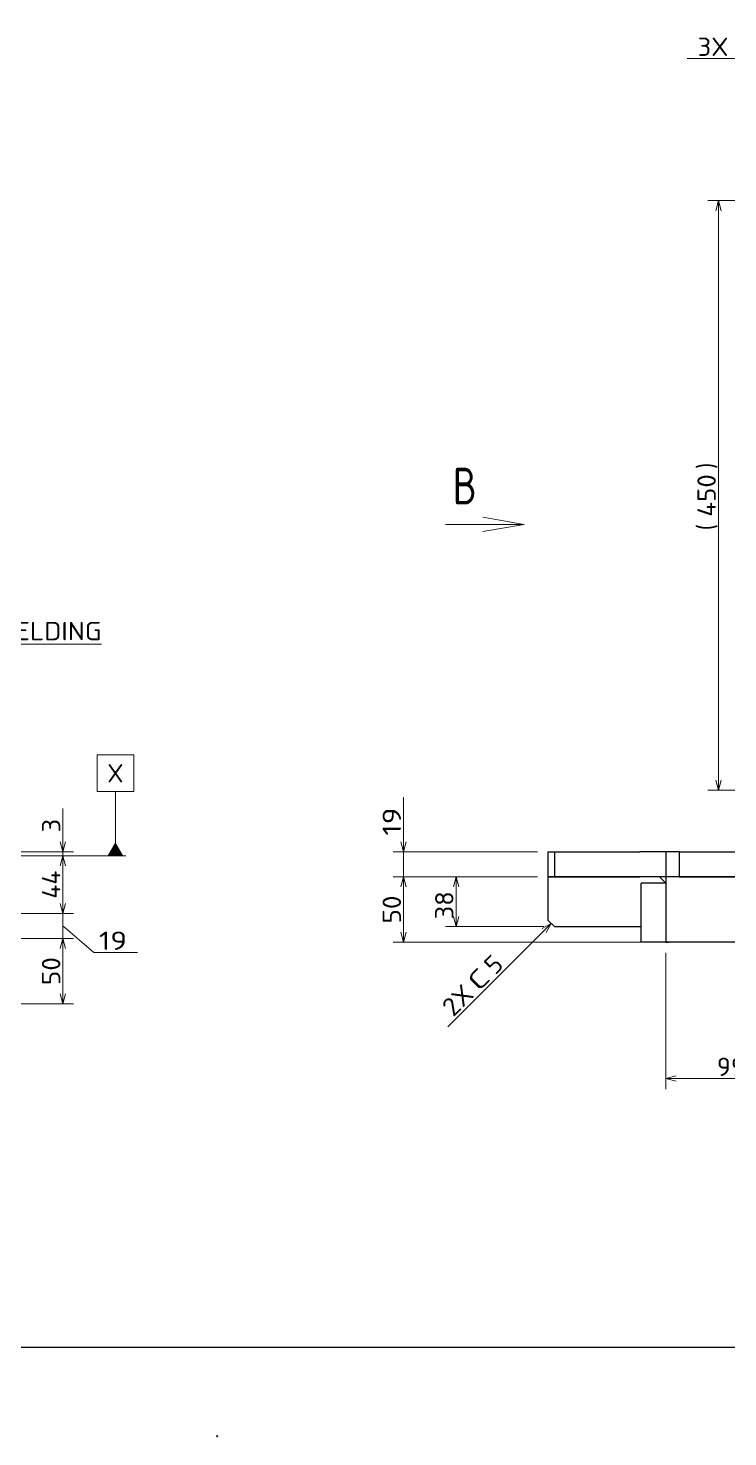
# Model space of a CAD drawing. Extents: x 0 to 1248, y -10 to 833.
# Drawn here: x 514 to 647.3, y 7.9 to 276.6 of the extents above; entities that cross this region are included whole.
import ezdxf
from ezdxf.enums import TextEntityAlignment as Align

# ---------------------------------------------------------------- set-up
doc = ezdxf.new("R2010")
doc.units = 0
doc.layers.get('0').update_dxf_attribs({"lineweight": 13})
doc.styles.add('GDT', font='gdt.shx')
doc.styles.get("Standard").update_dxf_attribs({"font": 'isocp.shx'})
doc.dimstyles.get("Standard").update_dxf_attribs({"dimtxt": 2.5, "dimasz": 2.5, "dimexe": 1.25, "dimexo": 0.625, "dimtad": 1, "dimcen": 2.5, "dimadec": 0, "dimazin": 0, "dimtfac": 1, "dimtmove": 0, "dimatfit": 0, "dimfxl": 1, "dimarcsym": 0})

# ---------------------------------------------------------------- blocks, each defined once
blk = doc.blocks.new('*D14')
at = {"color": 214, "lineweight": 13}
for p, q in [((659.215896, 270.851965), (639.588881, 270.851965)), ((711.337409, 221.179678), (659.215896, 270.851965))]:
    blk.add_line(p, q, dxfattribs=at)
blk.add_lwpolyline([(709.581809, 222.137724), (711.337409, 221.179678), (710.296035, 222.887175)], dxfattribs=at)
blk.add_arc((711.789855, 220.748495), 0.625, 313.031805, 170.000007, dxfattribs=at)
for s, width, p, p2 in [('3X', 0.953544, (641.588897, 271.351965), (647.469085, 271.351965)), ('M5', 0.967101, (648.469092, 271.351965), (655.077613, 271.351965))]:
    blk.add_text(s, height=3.5, dxfattribs=dict(at, width=width)).set_placement(p, p2, align=Align.FIT)
at = {"color": 214, "lineweight": 13, "style": 'GDT', "width": 0.52601}
blk.add_text('x', height=3.5, dxfattribs=at).set_placement((656.077613, 271.351965), (657.918647, 271.351965), align=Align.FIT)
blk = doc.blocks.new('*D32')
at = {"color": 7, "lineweight": 13}
for p, q in [((660.289855, 103.998495), (660.289855, 74.248495)), ((635.539855, 100.248495), (635.539855, 74.248495)), ((635.539855, 76.248495), (660.289855, 76.248495))]:
    blk.add_line(p, q, dxfattribs=at)
for points in [[(637.471709, 76.766133), (635.539855, 76.248495), (637.471709, 75.730858)], [(658.358001, 75.730858), (660.289855, 76.248495), (658.358001, 76.766133)]]:
    blk.add_lwpolyline(points, dxfattribs=at)
at = {"color": 7, "lineweight": 13, "width": 0.892365}
blk.add_text('99', height=3.5, dxfattribs=at).set_placement((645.237761, 76.748495), (650.591949, 76.748495), align=Align.FIT)
blk = doc.blocks.new('*D34')
at = {"color": 7, "lineweight": 13}
for p, q in [((611.039855, 114.748495), (593.539855, 114.748495)), ((595.539855, 105.248495), (595.539855, 114.748495)), ((612.289855, 105.248495), (593.539855, 105.248495))]:
    blk.add_line(p, q, dxfattribs=at)
for points in [[(596.057494, 112.816643), (595.539855, 114.748495), (595.022216, 112.816643)], [(595.022216, 107.180347), (595.539855, 105.248495), (596.057494, 107.180347)]]:
    blk.add_lwpolyline(points, dxfattribs=at)
at = {"color": 7, "lineweight": 13, "width": 0.868247}
blk.add_text('38', height=3.5, rotation=90, dxfattribs=at).set_placement((595.039855, 106.625798), (595.039855, 111.979988), align=Align.FIT)
blk = doc.blocks.new('*D46')
at = {"color": 7, "lineweight": 13}
for p, q in [((699.789855, 243.748495), (643.539855, 243.748495)), ((645.539855, 131.248495), (645.539855, 243.748495)), ((696.039855, 131.248495), (643.539855, 131.248495))]:
    blk.add_line(p, q, dxfattribs=at)
for points in [[(646.057494, 241.816641), (645.539855, 243.748495), (645.022216, 241.816641)], [(645.022216, 133.180346), (645.539855, 131.248495), (646.057494, 133.180346)]]:
    blk.add_lwpolyline(points, dxfattribs=at)
for s, p in [(')', (645.039855, 192.55789)), ('(', (645.039855, 180.861067))]:
    blk.add_text(s, height=3.5, rotation=90.000003, dxfattribs=at).set_placement(p)
at = {"color": 7, "lineweight": 13, "width": 0.854609}
blk.add_text('450', height=3.5, rotation=90, dxfattribs=at).set_placement((645.039855, 183.439101), (645.039855, 191.55789), align=Align.FIT)
blk = doc.blocks.new('*D68')
at = {"color": 7, "lineweight": 13}
for p, q in [((585.539855, 109.748495), (585.539855, 129.950918)), ((611.039855, 119.498495), (583.539855, 119.498495)), ((611.039855, 114.748495), (583.539855, 114.748495))]:
    blk.add_line(p, q, dxfattribs=at)
for points in [[(585.022216, 121.430348), (585.539855, 119.498495), (586.057494, 121.430348)], [(586.057494, 112.816643), (585.539855, 114.748495), (585.022216, 112.816643)]]:
    blk.add_lwpolyline(points, dxfattribs=at)
at = {"color": 7, "lineweight": 13, "width": 0.892365}
blk.add_text('19', height=3.5, rotation=90, dxfattribs=at).set_placement((585.039855, 122.596726), (585.039855, 127.950917), align=Align.FIT)
blk = doc.blocks.new('*D69')
at = {"color": 7, "lineweight": 13}
for p, q in [((611.039855, 114.748495), (583.539855, 114.748495)), ((585.539855, 102.248495), (585.539855, 114.748495)), ((633.539855, 102.248495), (583.539855, 102.248495))]:
    blk.add_line(p, q, dxfattribs=at)
for points in [[(586.057494, 112.816643), (585.539855, 114.748495), (585.022216, 112.816643)], [(585.022216, 104.180347), (585.539855, 102.248495), (586.057494, 104.180347)]]:
    blk.add_lwpolyline(points, dxfattribs=at)
at = {"color": 7, "lineweight": 13, "width": 0.868247}
blk.add_text('50', height=3.5, rotation=90, dxfattribs=at).set_placement((585.039855, 105.8214), (585.039855, 111.175591), align=Align.FIT)
blk = doc.blocks.new('*D88')
at = {"color": 7, "lineweight": 13}
for p, q in [((520.606155, 113.748495), (520.606155, 127.793291)), ((455.731155, 118.748495), (522.606155, 118.748495)), ((486.356155, 119.498495), (522.606155, 119.498495))]:
    blk.add_line(p, q, dxfattribs=at)
for points in [[(520.088516, 121.430346), (520.606155, 119.498495), (521.123795, 121.430346)], [(521.123795, 116.816645), (520.606155, 118.748495), (520.088516, 116.816645)]]:
    blk.add_lwpolyline(points, dxfattribs=at)
at = {"color": 7, "lineweight": 13, "width": 0.913974}
blk.add_text('3', height=3.5, rotation=90, dxfattribs=at).set_placement((520.106155, 123.203699), (520.106155, 125.793291), align=Align.FIT)
blk = doc.blocks.new('*D89')
at = {"color": 7, "lineweight": 13}
for p, q in [((455.731155, 118.748495), (522.606155, 118.748495)), ((520.606155, 107.748495), (520.606155, 118.748495)), ((486.356155, 107.748495), (522.606155, 107.748495))]:
    blk.add_line(p, q, dxfattribs=at)
for points in [[(521.123795, 116.816645), (520.606155, 118.748495), (520.088516, 116.816645)], [(520.088516, 109.680348), (520.606155, 107.748495), (521.123795, 109.680348)]]:
    blk.add_lwpolyline(points, dxfattribs=at)
at = {"color": 7, "lineweight": 13, "width": 0.845399}
blk.add_text('44', height=3.5, rotation=90, dxfattribs=at).set_placement((520.106155, 110.5714), (520.106155, 115.925591), align=Align.FIT)
blk = doc.blocks.new('*D90')
at = {"color": 7, "lineweight": 13}
for p, q in [((520.606155, 97.998495), (520.606155, 112.748495)), ((486.356155, 107.748495), (522.606155, 107.748495)), ((520.606155, 105.373495), (526.469604, 100.299713)), ((486.356155, 102.998495), (522.606155, 102.998495)), ((526.469604, 100.299713), (534.823792, 100.299713))]:
    blk.add_line(p, q, dxfattribs=at)
for points in [[(520.088516, 109.680348), (520.606155, 107.748495), (521.123795, 109.680348)], [(521.123795, 101.066643), (520.606155, 102.998495), (520.088516, 101.066643)]]:
    blk.add_lwpolyline(points, dxfattribs=at)
at = {"color": 7, "lineweight": 13, "width": 0.892365}
blk.add_text('19', height=3.5, dxfattribs=at).set_placement((527.469604, 100.799713), (532.823792, 100.799713), align=Align.FIT)
blk = doc.blocks.new('*D91')
at = {"color": 7, "lineweight": 13}
for p, q in [((486.356155, 102.998495), (522.606155, 102.998495)), ((520.606155, 90.498495), (520.606155, 102.998495)), ((465.106155, 90.498495), (522.606155, 90.498495))]:
    blk.add_line(p, q, dxfattribs=at)
for points in [[(521.123795, 101.066643), (520.606155, 102.998495), (520.088516, 101.066643)], [(520.088516, 92.430347), (520.606155, 90.498495), (521.123795, 92.430347)]]:
    blk.add_lwpolyline(points, dxfattribs=at)
at = {"color": 7, "lineweight": 13, "width": 0.868247}
blk.add_text('50', height=3.5, rotation=90, dxfattribs=at).set_placement((520.106155, 94.0714), (520.106155, 99.425591), align=Align.FIT)

msp = doc.modelspace()

# ---------------------------------------------------------------- linework, layer by layer
at = {"color": 7, "lineweight": 13}
for p, q in [((608.5428, 181.9813), (593.5428, 181.9813)), ((608.5428, 181.9818), (608.5428, 181.9808)), ((530.6062, 118.7485), (530.6062, 130.9985)), ((532.6062, 118.7485), (453.7312, 118.7485)), ((613.6882, 105.8502), (593.941, 86.103))]:
    msp.add_line(p, q, dxfattribs=at)
at = {"color": 7, "lineweight": 25}
for p, q in [((613.0399, 119.4985), (614.2899, 119.4985)), ((613.0399, 119.4985), (613.0399, 114.7485)), ((614.2899, 119.4985), (614.2899, 114.7485)), ((614.2899, 119.4985), (630.5399, 119.4985)), ((635.5399, 119.4985), (630.5399, 119.4985)), ((635.5399, 119.4985), (635.5399, 114.7485)), ((638.0399, 119.4985), (635.5399, 119.4985)), ((638.0399, 119.4985), (638.0399, 114.7485)), ((638.0399, 119.4985), (664.2899, 119.4985)), ((613.0399, 114.7485), (614.2899, 114.7485)), ((634.2899, 114.7485), (613.0399, 114.7485)), ((613.0399, 114.7485), (613.0399, 106.4985)), ((614.2899, 114.7485), (630.5399, 114.7485)), ((635.5399, 114.7485), (630.5399, 114.7485)), ((635.5399, 113.4985), (630.7899, 113.4985)), ((630.7899, 102.2485), (630.7899, 113.4985)), ((635.5399, 113.4985), (634.2899, 114.7485)), ((638.0399, 114.7485), (635.5399, 114.7485)), ((660.2898, 114.7485), (635.5399, 114.7485)), ((635.5399, 114.7485), (635.5399, 102.2485)), ((635.5399, 114.7485), (635.5399, 102.2485)), ((638.0399, 114.7485), (664.2899, 114.7485)), ((614.2899, 105.2485), (613.0399, 106.4985)), ((614.2899, 105.2485), (630.7898, 105.2485)), ((635.5399, 102.2485), (630.7899, 102.2485)), ((698.0399, 102.2485), (635.5399, 102.2485)), ((635.5399, 102.2485), (636.0064, 102.2485)), ((636.0193, 102.2486), (636.0064, 102.2485)), ((40, 25), (1164, 25))]:
    msp.add_line(p, q, dxfattribs=at)
at = {"color": 7, "lineweight": 13}
for points in [[(600.6644, 180.5921), (608.5428, 181.9813), (600.6644, 183.3705)], [(415.6436, 118.7485), (439.8562, 159.1401), (527.9848, 159.1401)], [(612.6882, 104.1181), (613.6882, 105.8502), (611.9561, 104.8502)]]:
    msp.add_lwpolyline(points, dxfattribs=at)
msp.add_lwpolyline([(527.1062, 130.9985), (527.1062, 137.9985), (534.1062, 137.9985), (534.1062, 130.9985)], close=True, dxfattribs=at)
msp.add_circle((550, 8), 0.1, dxfattribs=at)
msp.add_solid([(532.1062, 118.7485), (530.6062, 121.3466), (529.1062, 118.7485)], dxfattribs=at)

# ---------------------------------------------------------------- texts
for s, height, width, p, p2 in [('B', 7, 0.765813, (594.9094, 185.7992), (599.5043, 185.7992)), ('MACHINE THIS FACE AFTER WELDING', 3.5, 0.902361, (440.6062, 159.8684), (527.9848, 159.8684)), ('X', 3.5, 1.099624, (529.0484, 132.7485), (532.164, 132.7485))]:
    msp.add_text(s, height=height, dxfattribs=dict(at, width=width)).set_placement(p, p2, align=Align.FIT)
for s, rotation, width, p, p2 in [('5', 45.000072, 0.913974, (603.0058, 95.8749), (604.8369, 97.706)), ('C', 45.000129, 1.146433, (599.8667, 92.7358), (602.2986, 95.1678)), ('2X', 45.00002, 0.953546, (595.0017, 87.8708), (599.1596, 92.0287))]:
    msp.add_text(s, height=3.5, rotation=rotation, dxfattribs=dict(at, width=width)).set_placement(p, p2, align=Align.FIT)

# ---------------------------------------------------------------- dimensions: what is measured, and where the dimension line sits
at = {"lineweight": 0}
dim = msp.add_diameter_dim_2p(p1=(712.2423, 220.3173), p2=(711.3374, 221.1797), text='3XM5↧', dimstyle='STANDARD', override={"dimlfac": 4}, dxfattribs=at)
dim.commit()
dim.dimension.update_dxf_attribs({"geometry": '*D14', "text_midpoint": (653.1336, 276.6485), "dimtype": 163})
dim = msp.add_linear_dim(base=(645.5399, 131.2485), p1=(701.7899, 243.7485), p2=(698.0399, 131.2485), angle=270, text='(<>)', dimstyle='STANDARD', override={"dimlfac": 4}, dxfattribs=at)
dim.commit()
dim.dimension.update_dxf_attribs({"geometry": '*D46', "text_midpoint": (645.5399, 187.4985), "dimtype": 160})
for base, p1, p2, angle, picture, middle, dimtype in [((585.5399, 119.4985), (613.0399, 114.7485), (613.0399, 119.4985), 90, '*D68', (585.5399, 125.2738), 161), ((520.6062, 119.4985), (453.7312, 118.7485), (484.3562, 119.4985), 90, '*D88', (520.6062, 124.4985), 160), ((520.6062, 118.7485), (484.3562, 107.7485), (453.7312, 118.7485), 90, '*D89', (520.6062, 113.2485), 160), ((585.5399, 114.7485), (635.5399, 102.2485), (613.0399, 114.7485), 90, '*D69', (585.5399, 108.4985), 160), ((595.5399, 114.7485), (614.2899, 105.2485), (613.0399, 114.7485), 90, '*D34', (595.5399, 109.3029), 160), ((520.6062, 107.7485), (484.3562, 102.9985), (484.3562, 107.7485), 90, '*D90', (520.6062, 102.5497), 161), ((635.5399, 76.2485), (660.2899, 105.9985), (635.5399, 102.2485), 180, '*D32', (647.9149, 76.2485), 160), ((520.6062, 102.9985), (463.1062, 90.4985), (484.3562, 102.9985), 90, '*D91', (520.6062, 96.7485), 160)]:
    dim = msp.add_linear_dim(base=base, p1=p1, p2=p2, angle=angle, dimstyle='STANDARD', override={"dimlfac": 4}, dxfattribs=at)
    dim.commit()
    dim.dimension.update_dxf_attribs({"geometry": picture, "text_midpoint": middle, "dimtype": dimtype})

doc.saveas('drawing.dxf')
